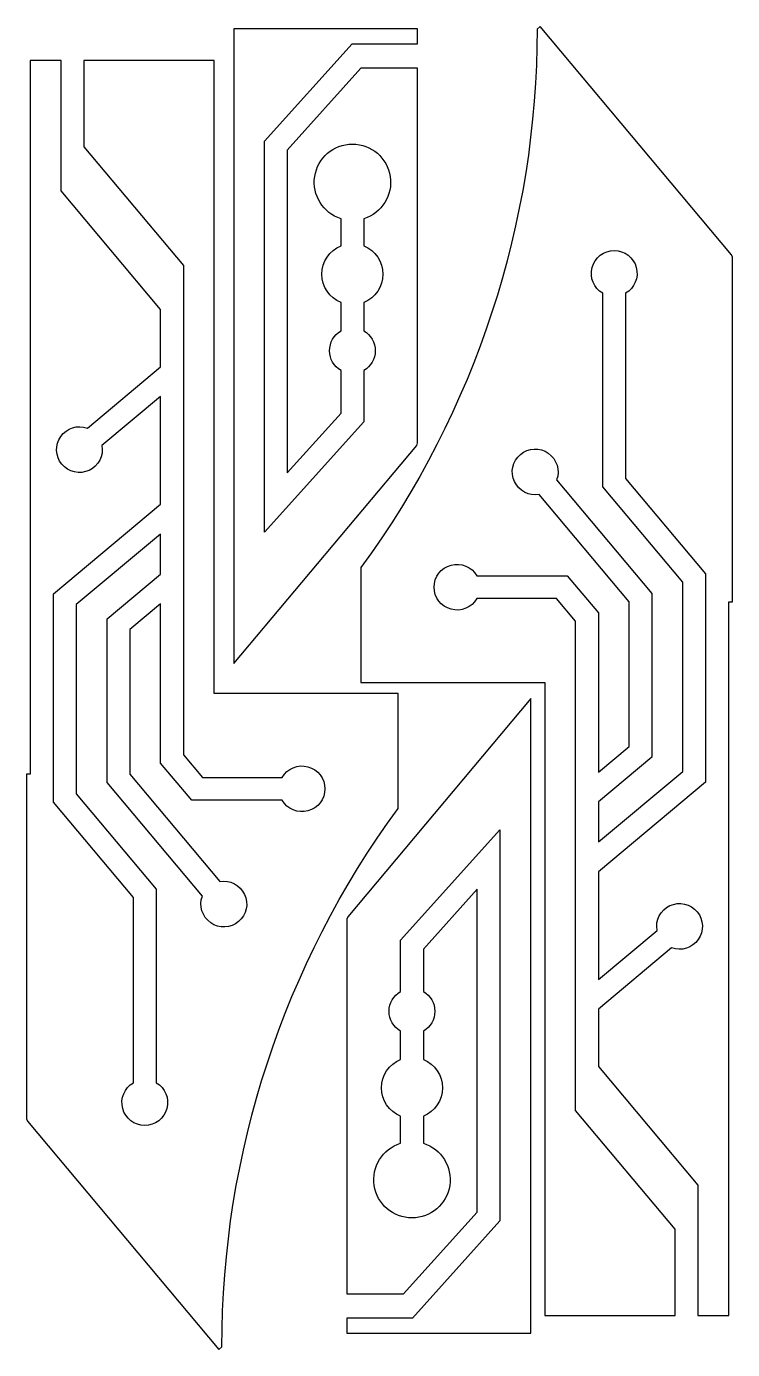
# Model space of a CAD drawing. Extents: x 0.5 to 23.5, y 4.3 to 47.5.
import ezdxf

# ---------------------------------------------------------------- set-up
doc = ezdxf.new("R2010")
doc.units = 0
doc.layers.add('Layer_1', color=7, linetype='CONTINUOUS')

msp = doc.modelspace()

# ---------------------------------------------------------------- linework, layer by layer
at = {"layer": 'Layer_1', "color": 5}
for points in [[(11.488667, 36.236515), (11.488667, 34.565865), (8.244576, 30.956656), (8.244576, 43.722354), (11.103243, 46.902759), (13.244571, 46.902759), (13.244571, 47.393684), (7.238672, 47.393684), (7.238672, 26.672131), (13.21497, 33.794406), (13.244571, 33.875733), (13.244571, 46.113191), (11.394047, 46.113191), (8.98867, 43.437093)], [(21.538515, 17.387386), (19.145668, 15.389015), (19.145668, 13.514396), (22.395665, 9.641202), (22.395665, 5.384411), (23.401569, 5.384411), (23.401569, 28.688769), (23.526569, 28.688769), (23.526569, 39.939381), (23.496968, 40.020708), (17.244744, 47.47182), (17.145671, 47.388688)], [(2.461248, 34.35726), (4.854095, 36.35563), (4.854095, 38.23025), (1.604099, 42.103444), (1.604099, 46.360234), (0.598195, 46.360234), (0.598195, 23.055876), (0.473195, 23.055876), (0.473195, 11.805264), (0.502796, 11.723937), (6.75502, 4.272826), (6.854093, 4.355957)], [(12.604086, 21.93652), (12.604086, 25.695244), (6.604093, 25.695244), (6.604093, 46.360234), (2.348192, 46.360234), (2.348192, 43.541063)], [(2.348192, 43.541063), (5.598188, 39.667869), (5.598188, 23.691219), (6.218045, 22.952503), (8.823217, 22.952503)], [(8.98867, 43.437093), (8.98867, 32.897599), (10.744573, 34.851126), (10.744573, 36.236515)], [(10.744573, 40.309354), (10.744573, 41.194065)], [(11.488667, 41.194065), (11.488667, 40.309354)], [(10.744573, 37.532138), (10.744573, 38.459293)], [(11.488667, 38.459293), (11.488667, 37.532138)], [(17.784058, 32.669473), (20.895666, 28.961202), (20.895666, 23.616883), (19.145668, 22.155384), (19.145668, 20.844823), (21.901571, 23.146397), (21.901571, 29.327321), (19.290972, 32.43851), (19.290972, 38.759879)], [(20.035066, 38.759879), (20.035066, 32.709339), (22.645664, 29.598149), (22.645664, 22.798366), (19.145668, 19.875368), (19.145668, 16.358471), (21.061548, 17.958505)], [(3.964698, 12.984767), (3.964698, 19.035306), (1.3541, 22.146496), (1.3541, 28.946279), (4.854095, 31.869278), (4.854095, 35.386174), (2.938216, 33.786141)], [(15.176547, 29.536237), (18.128695, 29.536237), (19.145668, 28.324255), (19.145668, 23.124839), (20.151573, 23.964914), (20.151573, 28.690374), (17.214049, 32.191178)], [(6.215706, 19.075173), (3.104098, 22.783443), (3.104098, 28.127763), (4.854095, 29.589262), (4.854095, 30.899823), (2.098193, 28.598249), (2.098193, 22.417325), (4.708791, 19.306135), (4.708791, 12.984767)], [(11.395678, 29.808125), (11.395678, 26.049402), (17.395671, 26.049402), (17.395671, 5.384411), (21.651571, 5.384411), (21.651571, 8.203583)], [(8.823217, 22.208409), (5.871069, 22.208409), (4.854095, 23.42039), (4.854095, 28.619807), (3.848191, 27.779732), (3.848191, 23.054272), (6.785715, 19.553467)], [(21.651571, 8.203583), (18.401575, 12.076777), (18.401575, 28.053426), (17.781719, 28.792143), (15.176547, 28.792143)], [(12.687357, 15.964036), (12.687357, 17.634686), (15.931447, 21.243895), (15.931447, 8.478198), (13.072781, 5.297792), (10.931453, 5.297792), (10.931453, 4.806867), (16.937352, 4.806867), (16.937352, 25.52842), (10.961054, 18.406145), (10.931453, 18.324818), (10.931453, 6.08736), (12.781977, 6.08736), (15.187354, 8.763459)], [(15.187354, 8.763459), (15.187354, 19.302953), (13.43145, 17.349425), (13.43145, 15.964036)], [(12.687357, 13.741259), (12.687357, 14.668414)], [(13.43145, 14.668414), (13.43145, 13.741259)], [(12.687357, 11.006486), (12.687357, 11.891197)], [(13.43145, 11.891197), (13.43145, 11.006486)]]:
    msp.add_lwpolyline(points, dxfattribs=at)
for points in [[(17.145671, 47.388688), (17.145964, 41.066361), (15.131898, 34.908369), (11.395678, 29.808125)], [(9.883854, 42.572497), (9.976817, 43.181502), (10.500561, 43.631365), (11.11662, 43.631365)], [(11.11662, 43.631365), (11.73268, 43.631365), (12.256423, 43.181502), (12.349386, 42.572497)], [(10.744573, 41.194065), (10.15657, 41.377862), (9.790891, 41.963492), (9.883854, 42.572497)], [(12.349386, 42.572497), (12.442349, 41.963492), (12.07667, 41.377862), (11.488667, 41.194065)], [(10.119575, 39.384323), (10.119575, 39.791331), (10.366963, 40.157479), (10.744573, 40.309354)], [(11.488667, 40.309354), (11.866277, 40.157479), (12.113666, 39.791331), (12.113666, 39.384323)], [(18.941208, 39.600217), (19.028428, 39.927218), (19.324585, 40.154736), (19.663019, 40.154736)], [(19.663019, 40.154736), (20.001453, 40.154736), (20.29761, 39.927218), (20.38483, 39.600217)], [(10.744573, 38.459293), (10.366963, 38.611167), (10.119575, 38.977315), (10.119575, 39.384323)], [(12.113666, 39.384323), (12.113666, 38.977315), (11.866277, 38.611167), (11.488667, 38.459293)], [(19.290972, 38.759879), (18.997495, 38.928427), (18.853988, 39.273215), (18.941208, 39.600217)], [(20.38483, 39.600217), (20.472051, 39.273215), (20.328544, 38.928427), (20.035066, 38.759879)], [(10.369574, 36.884326), (10.369574, 37.151829), (10.512605, 37.398915), (10.744573, 37.532138)], [(11.488667, 37.532138), (11.720635, 37.398915), (11.863666, 37.151829), (11.863666, 36.884326)], [(10.744573, 36.236515), (10.512605, 36.369738), (10.369574, 36.616824), (10.369574, 36.884326)], [(11.863666, 36.884326), (11.863666, 36.616824), (11.720635, 36.369738), (11.488667, 36.236515)], [(1.592057, 34.087057), (1.787135, 34.363611), (2.143761, 34.474475), (2.461248, 34.35726)], [(1.629127, 33.17759), (1.412189, 33.437351), (1.39698, 33.810502), (1.592057, 34.087057)], [(2.938216, 33.786141), (2.996969, 33.452846), (2.824321, 33.121688), (2.517426, 32.979023)], [(16.602456, 33.498848), (16.861711, 33.71639), (17.234826, 33.732467), (17.511834, 33.538033)], [(16.405955, 32.61009), (16.262577, 32.916653), (16.3432, 33.281307), (16.602456, 33.498848)], [(17.511834, 33.538033), (17.788841, 33.343599), (17.900534, 32.987232), (17.784058, 32.669473)], [(2.517426, 32.979023), (2.210531, 32.836358), (1.846065, 32.91783), (1.629127, 33.17759)], [(17.214049, 32.191178), (16.880891, 32.13165), (16.549333, 32.303528), (16.405955, 32.61009)], [(13.78169, 29.16419), (13.78169, 29.502624), (14.009207, 29.798781), (14.336209, 29.886001)], [(14.336209, 29.886001), (14.663211, 29.973222), (15.007999, 29.829715), (15.176547, 29.536237)], [(14.336209, 28.442379), (14.009207, 28.529599), (13.78169, 28.825756), (13.78169, 29.16419)], [(15.176547, 28.792143), (15.007999, 28.498666), (14.663211, 28.355158), (14.336209, 28.442379)], [(8.823217, 22.952503), (8.991765, 23.24598), (9.336553, 23.389487), (9.663555, 23.302267)], [(9.663555, 23.302267), (9.990556, 23.215046), (10.218074, 22.91889), (10.218074, 22.580456)], [(10.218074, 22.580456), (10.218074, 22.242022), (9.990556, 21.945865), (9.663555, 21.858644)], [(9.663555, 21.858644), (9.336553, 21.771424), (8.991765, 21.914931), (8.823217, 22.208409)], [(6.854093, 4.355957), (6.8538, 10.678285), (8.867866, 16.836277), (12.604086, 21.93652)], [(6.785715, 19.553467), (7.118873, 19.612996), (7.450431, 19.441117), (7.593809, 19.134555)], [(6.48793, 18.206612), (6.210923, 18.401046), (6.09923, 18.757414), (6.215706, 19.075173)], [(7.593809, 19.134555), (7.737187, 18.827993), (7.656563, 18.463339), (7.397308, 18.245797)], [(21.061548, 17.958505), (21.002795, 18.2918), (21.175443, 18.622958), (21.482338, 18.765623)], [(21.482338, 18.765623), (21.789233, 18.908288), (22.153699, 18.826816), (22.370637, 18.567055)], [(7.397308, 18.245797), (7.138052, 18.028256), (6.764938, 18.012179), (6.48793, 18.206612)], [(22.370637, 18.567055), (22.587574, 18.307295), (22.602784, 17.934143), (22.407707, 17.657589)], [(22.407707, 17.657589), (22.212629, 17.381034), (21.856003, 17.270171), (21.538515, 17.387386)], [(12.312357, 15.316225), (12.312357, 15.583727), (12.455388, 15.830813), (12.687357, 15.964036)], [(13.43145, 15.964036), (13.663419, 15.830813), (13.80645, 15.583727), (13.80645, 15.316225)], [(12.687357, 14.668414), (12.455388, 14.801636), (12.312357, 15.048722), (12.312357, 15.316225)], [(13.80645, 15.316225), (13.80645, 15.048722), (13.663419, 14.801636), (13.43145, 14.668414)], [(12.062358, 12.816228), (12.062358, 13.223236), (12.309747, 13.589384), (12.687357, 13.741259)], [(13.43145, 13.741259), (13.80906, 13.589384), (14.056449, 13.223236), (14.056449, 12.816228)], [(3.614933, 12.144429), (3.527713, 12.471431), (3.67122, 12.816219), (3.964698, 12.984767)], [(4.708791, 12.984767), (5.002269, 12.816219), (5.145776, 12.471431), (5.058556, 12.144429)], [(12.687357, 11.891197), (12.309747, 12.043072), (12.062358, 12.40922), (12.062358, 12.816228)], [(14.056449, 12.816228), (14.056449, 12.40922), (13.80906, 12.043072), (13.43145, 11.891197)], [(4.336745, 11.58991), (3.998311, 11.58991), (3.702154, 11.817427), (3.614933, 12.144429)], [(5.058556, 12.144429), (4.971335, 11.817427), (4.675179, 11.58991), (4.336745, 11.58991)], [(11.826638, 9.628054), (11.733675, 10.237059), (12.099353, 10.822689), (12.687357, 11.006486)], [(13.43145, 11.006486), (14.019454, 10.822689), (14.385132, 10.237059), (14.292169, 9.628054)], [(13.059403, 8.569187), (12.443344, 8.569187), (11.9196, 9.019049), (11.826638, 9.628054)], [(14.292169, 9.628054), (14.199206, 9.019049), (13.675463, 8.569187), (13.059403, 8.569187)]]:
    msp.add_open_spline(points, degree=3, dxfattribs=at)

doc.saveas('drawing.dxf')
